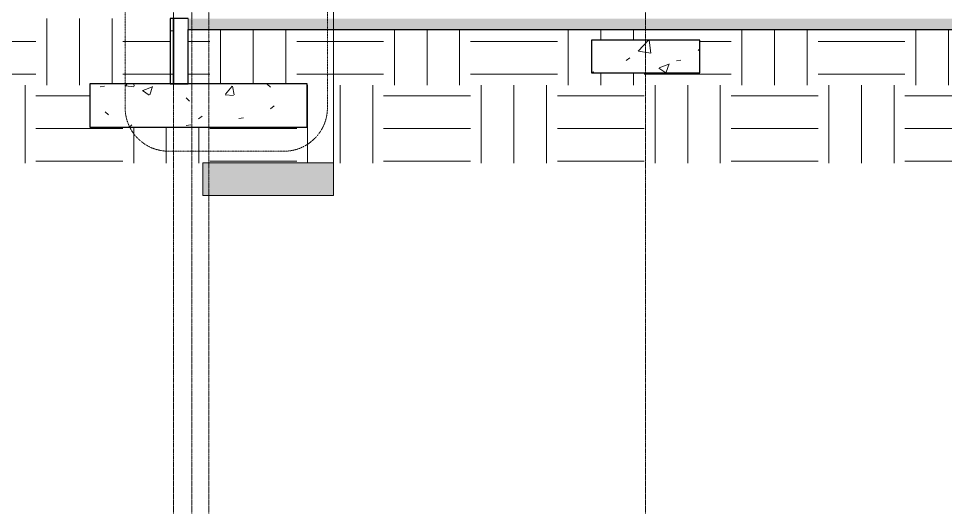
# Model space of a CAD drawing. Header units: inches. Extents: x -23445 to -32, y -314 to 853.
# Drawn here: x -12554 to -12042, y -273 to 0 of the extents above; entities that cross this region are included whole.
import ezdxf

# ---------------------------------------------------------------- set-up
doc = ezdxf.new("R2010")
doc.units = ezdxf.units.IN
doc.header["$MEASUREMENT"] = 0
doc.linetypes.add('Dash Dot 3_16_', pattern=[0.3125, 0.1875, -0.0625, 0, -0.0625])
doc.linetypes.add('Grid Line 1_2_', pattern=[0.875, 0.5, -0.125, 0.125, -0.125])
for name, color, linetype, lineweight in [('A-ANNO-SYMB', 150, 'Continuous', 9), ('A-FLOR', 192, 'Continuous', 9), ('A-FLOR-MCUT', 51, 'Continuous', 9), ('A-FLOR-PATT', 8, 'Continuous', 25), ('A-WALL', 113, 'Continuous', 9), ('A-WALL-PATT', 111, 'Continuous', 25), ('C-TOPO', 7, 'Continuous', 9), ('G-ANNO-SYMB', 111, 'Continuous', 9), ('L-SITE-WALL', 31, 'Continuous', 9), ('S-FNDN', 32, 'Continuous', 9), ('S-GRID', 1, 'Continuous', 9)]:
    doc.layers.add(name, color=color, linetype=linetype, lineweight=lineweight)
pattern_1 = [(50, (22063.86, 65.275), (55.0854, -4.8198), [5.76, -63.36]), (355, (22063.86, 65.275), (-10.6557, 57.7685), [4.608, -50.688]), (100.451, (22068.45, 64.874), (44.4295, 52.9487), [4.895, -53.848]), (46.184, (22063.86, 80.635), (81.9644, -12.712), [8.64, -95.04]), (96.636, (22070.69, 79.576), (71.7815, 74.8124), [7.343, -80.772]), (351.184, (22063.86, 80.635), (71.782, 74.8124), [6.912, -76.032]), (21, (22071.54, 76.795), (45.842, -30.9215), [5.76, -63.36]), (326, (22071.54, 76.795), (18.687, 55.6915), [4.608, -50.688]), (71.451, (22075.36, 74.22), (64.529, 24.77), [4.895, -53.848]), (37.5, (22063.858, 65.275), (0.9339, 25.5668), [2.534, -47.539, 2.534, -48.922, -50.88]), (37.5, (22063.858, 65.275), (0.9339, 25.5668), [-101.53, 2.534, -48.346]), (7.5, (22063.858, 65.275), (20.20404, 30.2913), [2.534, -26.803, 2.534, -46.387, -19.392]), (7.5, (22063.858, 65.275), (20.20404, 30.2913), [-78.259, 2.534, -16.858]), (327.5, (22046.732, 65.275), (40.9978, -1.7324), [2.534, -16.666, 2.534, -57.37, -79.488]), (327.5, (22046.732, 65.275), (40.9978, -1.7324), [-79.104, 2.534, -76.954]), (317.5, (22039.052, 65.275), (44.7889, 7.6878), [2.534, -22.426, 2.534, -37.248, -56.448]), (317.5, (22039.052, 65.275), (44.7889, 7.6878), [-64.742, 2.534, -53.914])]

# ---------------------------------------------------------------- blocks, each defined once
blk = doc.blocks.new('Struct_Xcel_Sports Complex_rvt-3-Building Section - North_South looking East _ Lounge')
at = {"layer": 'A-FLOR-PATT', "lineweight": 9}
h = blk.add_hatch(dxfattribs=at)
h.set_pattern_fill('FP_37', style=0, pattern_type=2)
h.set_pattern_definition(pattern_1)
h.paths.add_polyline_path([(22790.8, -6), (22790.8, 0), (21132.3, 0), (21132.3, -6), (22724.07, -6)], flags=0)
at = {"layer": 'S-FNDN'}
h = blk.add_hatch(dxfattribs=at)
h.set_pattern_fill('FP_37', color=256, style=0, pattern_type=2)
h.set_pattern_definition(pattern_1)
h.paths.add_polyline_path([(21355.05, -30), (21415.05, -30), (21415.05, -12), (21355.05, -12)], flags=0)
h = blk.add_hatch(dxfattribs=at)
h.set_pattern_fill('FP_37', color=256, style=0, pattern_type=2)
h.set_pattern_definition(pattern_1)
h.paths.add_polyline_path([(21174.72, -60), (21198.05, -60), (21198.05, -36), (21078.05, -36), (21078.05, -60)], flags=0)
at = {"layer": 'A-FLOR', "color": 250, "lineweight": 25}
blk.add_line((21132.3, -6), (22790.8, -6), dxfattribs=at)
at = {"layer": 'A-FLOR-MCUT', "color": 7}
blk.add_line((21132.3, 0), (21132.3, -6), dxfattribs=at)
at = {"layer": 'A-WALL', "color": 7}
blk.add_line((21132.3, -6), (21132.3, 0), dxfattribs=at)
at = {"layer": 'L-SITE-WALL', "color": 250, "lineweight": 25}
for p, q in [((21132.3, 0), (21124.3, 0)), ((21124.3, 0), (21124.3, -36)), ((21132.3, -36), (21132.3, -6)), ((21124.3, -36), (21132.3, -36))]:
    blk.add_line(p, q, dxfattribs=at)
at = {"layer": 'S-FNDN', "color": 250, "lineweight": 25}
for p, q in [((21415.05, -12), (21355.05, -12)), ((21355.05, -12), (21355.05, -30)), ((21415.05, -30), (21415.05, -12)), ((21355.05, -30), (21415.05, -30)), ((21198.05, -36), (21078.05, -36)), ((21078.05, -36), (21078.05, -60)), ((21198.05, -60), (21198.05, -36)), ((21078.05, -60), (21198.05, -60))]:
    blk.add_line(p, q, dxfattribs=at)
blk = doc.blocks.new('Section - 3_32_ x 3_8_-18514-Building Section - North_South looking East _ Lounge')
at = {"layer": 'G-ANNO-SYMB'}
blk.add_hatch(color=256, dxfattribs=at).paths.add_polyline_path([(22320.83, -79.66), (22248.83, -79.66), (22248.83, -97.66), (22320.83, -97.66)], flags=0)
for p, q in [((22248.83, -97.66), (22248.83, -79.66)), ((22248.83, -79.66), (22320.83, -79.66)), ((22320.83, -79.66), (22320.83, -97.66)), ((22320.83, -97.66), (22248.83, -97.66))]:
    blk.add_line(p, q, dxfattribs=at)

msp = doc.modelspace()

# ---------------------------------------------------------------- hatches: boundary and pattern name
at = {"layer": 'A-WALL-PATT', "lineweight": 9}
h = msp.add_hatch(dxfattribs=at)
h.set_pattern_fill('FP_39', color=256, style=0, pattern_type=2)
h.set_pattern_definition([(0, (22063.858, 65.275), (0, 24), []), (90, (22063.858, 65.275), (-24, 1e-15), [])])
h.paths.add_polyline_path([(-12470.06, -36), (-12468.06, -36), (-12468.06, 0), (-12470.06, 0), (-12470.06, -1.61)], flags=0)
at = {"layer": 'C-TOPO'}
h = msp.add_hatch(dxfattribs=at)
h.set_pattern_fill('FP_33', color=256, style=0, pattern_type=2)
h.set_pattern_definition([(0, (22063.86, 65.275), (48, 48), [48, -48]), (0, (22063.86, 83.275), (48, 48), [48, -48]), (0, (22063.86, 101.275), (48, 48), [48, -48]), (90, (22069.86, 107.275), (-48, 48), [48, -48]), (90, (22087.86, 107.275), (-48, 48), [48, -48]), (90, (22105.86, 107.275), (-48, 48), [48, -48])])
h.paths.add_polyline_path([(-11323.32, -79.73), (-10793.56, -79.73), (-10793.56, -54), (-10837.56, -54), (-10837.56, -36), (-10801.56, -36), (-10801.56, -6), (-12460.06, -6), (-12460.06, -36), (-12394.31, -36), (-12394.31, -60), (-12514.31, -60), (-12514.31, -36), (-12470.06, -36), (-12470.06, 0), (-13037.38, 0), (-13037.38, -79.73), (-11325.1, -79.73)], flags=0)
h.paths.add_polyline_path([(-11243.08, -36), (-11312.31, -36), (-11312.31, -12), (-11174.31, -12), (-11174.31, -36), (-11178.16, -36)], flags=0)
h.paths.add_polyline_path([(-11936.06, -30), (-11996.06, -30), (-11996.06, -12), (-11936.06, -12), (-11936.06, -14.96)], flags=0)
h.paths.add_polyline_path([(-11694.81, -30), (-11754.81, -30), (-11754.81, -12), (-11694.81, -12)], flags=0)
h.paths.add_polyline_path([(-12177.31, -30), (-12237.31, -30), (-12237.31, -12), (-12177.31, -12), (-12177.31, -20.9)], flags=0)
h.paths.add_polyline_path([(-11488.03, -30), (-11513.56, -30), (-11513.56, -12), (-11453.56, -12), (-11453.56, -30)], flags=0)

# ---------------------------------------------------------------- linework, layer by layer
at = {"layer": 'A-ANNO-SYMB', "linetype": 'Dash Dot 3_16_'}
for p, q in [((-12494.84, 406.13), (-12494.84, -49.23)), ((-12383.1, -49.23), (-12383.1, 406.13)), ((-12470.84, -73.23), (-12407.1, -73.23))]:
    msp.add_line(p, q, dxfattribs=at)
for centre, start, end in [((-12470.84, -49.23), 180, 270), ((-12407.1, -49.23), 270, 0)]:
    msp.add_arc(centre, 24, start, end, dxfattribs=at)
at = {"layer": 'G-ANNO-SYMB'}
msp.add_line((-12379.84, 737.16), (-12379.84, -79.66), dxfattribs=at)
at = {"layer": 'L-SITE-WALL', "lineweight": 25}
for p, q in [((-12468.06, 0), (-12470.06, 0)), ((-12470.06, 0), (-12470.06, -36)), ((-12468.06, -36), (-12468.06, 0)), ((-12470.06, -36), (-12468.06, -36))]:
    msp.add_line(p, q, dxfattribs=at)
at = {"layer": 'S-GRID', "linetype": 'Grid Line 1_2_'}
for p, q in [((-12468.06, -273.16), (-12468.06, 738.66)), ((-12458.06, -273.16), (-12458.06, 738.66)), ((-12448.56, -273.16), (-12448.56, 738.66)), ((-12207.31, -273.16), (-12207.31, 738.66)), ((-12207.31, -273.16), (-12207.31, 738.66))]:
    msp.add_line(p, q, dxfattribs=at)

# ---------------------------------------------------------------- block references
at = {"color": 90, "lineweight": 5}
msp.add_blockref('Struct_Xcel_Sports Complex_rvt-3-Building Section - North_South looking East _ Lounge', (-33592.36, 0), dxfattribs=at)
at = {"layer": 'G-ANNO-SYMB', "extrusion": (0, 0, -1)}
msp.add_blockref('Section - 3_32_ x 3_8_-18514-Building Section - North_South looking East _ Lounge', (-9868.99, 0), dxfattribs=at)

doc.saveas('drawing.dxf')
